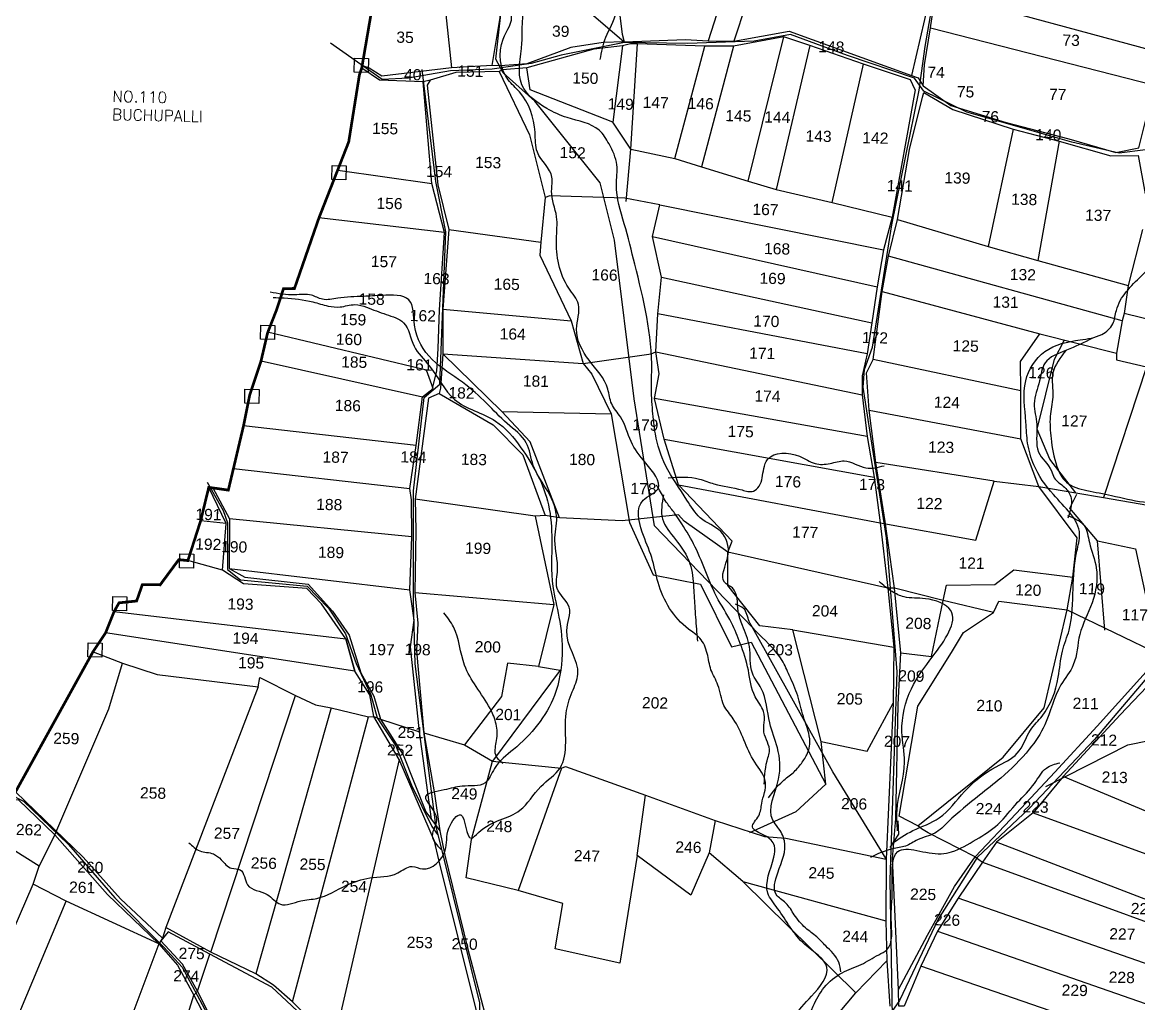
# Model space of a CAD drawing. Header units: inches. Extents: x 204541 to 226849, y 1610477 to 1619241.
# Drawn here: x 205564 to 207606, y 1614508 to 1616302 of the extents above; entities that cross this region are included whole.
import ezdxf
from ezdxf.enums import TextEntityAlignment as Align

# ---------------------------------------------------------------- set-up
doc = ezdxf.new("R2010")
doc.units = ezdxf.units.IN
doc.header["$LTSCALE"] = 15
doc.header["$MEASUREMENT"] = 0
for name, color, linetype in [('PLOT', 7, 'Continuous'), ('PLOT NO', 7, 'Continuous'), ('ROAD', 1, 'Continuous'), ('STREAM', 4, 'Continuous'), ('TEXT', 1, 'Continuous'), ('VILLAGE BOUNDARY', 5, 'Continuous'), ('VILLAGE BOUNDARY STONES', 1, 'Continuous')]:
    doc.layers.add(name, color=color, linetype=linetype)
doc.styles.add('section', font='romant.shx', dxfattribs={"height": 2})
doc.styles.get("Standard").update_dxf_attribs({"font": 'arial.ttf'})

msp = doc.modelspace()

# ---------------------------------------------------------------- linework, layer by layer
at = {"layer": 'PLOT'}
for points in [[(207546.2, 1617441.4), (207469.1, 1617310.5), (207397.3, 1617296.1), (207378.7, 1617297), (207363.5, 1617138.1), (207342.5, 1617040.1), (207317.4, 1616911.2), (207280.4, 1616761), (207263.5, 1616707.9), (207259.1, 1616644.5), (207259.1, 1616584.1), (207244.5, 1616422.3), (207230.2, 1616376.5), (207190.8, 1616205.4)], [(207211.9, 1616186.4), (207214.2, 1616224.5), (207225.6, 1616292.5), (207235.1, 1616358.9), (207261, 1616477.2), (207269.7, 1616536.1), (207271.7, 1616598), (207272, 1616660.8), (207279.6, 1616720.9), (207295.2, 1616788.5), (207315, 1616864.1), (207340.5, 1616998.7), (207369.8, 1617133.9), (207397.3, 1617296.1)], [(206635.7, 1616484.1), (206661.2, 1616280.6), (206664.8, 1616266.8), (206776.8, 1616271.1), (206818.8, 1616268.6), (206865.7, 1616268), (206966.8, 1616286.2), (207190.8, 1616205.4), (207202.9, 1616200.8), (207211.9, 1616186.4), (207262.8, 1616150.1), (207363.8, 1616119.4), (207478.4, 1616089.4), (207564.4, 1616064.5), (207606.5, 1616073), (207635.3, 1616187.6), (207650.4, 1616245.9), (207698.6, 1616363.5)], [(206635.7, 1616484.1), (206865.8, 1616415.4), (206910.5, 1616405.3), (206865.7, 1616268)], [(206423.6, 1616223.3), (206437.8, 1616311.4), (206435.1, 1616363.3), (206440, 1616375), (206404.3, 1616423.2)], [(206865.8, 1616415.4), (206818.8, 1616268.6)], [(206249.8, 1616374.4), (206333.7, 1616363), (206349.2, 1616219.4)], [(207235.1, 1616358.9), (207650.4, 1616245.9)], [(207225.6, 1616292.5), (207635.3, 1616187.6)], [(207197.6, 1616179.2), (207188.9, 1616197.5), (207102.7, 1616225.7), (207004.7, 1616260.1), (206956.8, 1616275.9), (206865.1, 1616258.7), (206812.2, 1616259), (206689, 1616263.1), (206676.7, 1616263.1), (206662.1, 1616259.1), (206609.3, 1616253.5), (206486.7, 1616219.2), (206442.3, 1616215.3), (206436.1, 1616212.7), (206356.6, 1616210.5), (206310.1, 1616196.3), (206297.1, 1616193.8), (206217.2, 1616196.3), (206184.7, 1616218.7)], [(206664.8, 1616266.8), (206626.2, 1616265.3), (206567, 1616256.2), (206486.6, 1616226.6), (206438.7, 1616222.7), (206423.6, 1616223.3), (206349.2, 1616219.4), (206221.6, 1616204.2), (206198.3, 1616218.3), (206185.6, 1616223.2)], [(206668.6, 1615974.6), (206677.2, 1616070.6), (206689, 1616263.1)], [(206891.9, 1616012.1), (206956.8, 1616275.9)], [(206662.1, 1616259.1), (206643.9, 1616120)], [(206757.8, 1616053.4), (206812.2, 1616259)], [(206865.1, 1616258.7), (206806.2, 1616038.3)], [(207004.7, 1616260.1), (206942.7, 1615996.5)], [(207045.6, 1615972.6), (207102.7, 1616225.7)], [(206436.1, 1616212.7), (206491.4, 1616096.4), (206520.4, 1615982.3), (206512.5, 1615900.5), (206510.8, 1615876.7), (206567.7, 1615756.6), (206589.9, 1615678.6), (206605.5, 1615659.1), (206640.8, 1615586.2), (206674.7, 1615387.9), (206717.7, 1615292.1), (206804.8, 1615275.1), (206861.3, 1615160)], [(206677.2, 1616070.6), (206643.9, 1616120), (206492.7, 1616178.9), (206486.7, 1616219.2)], [(206310.1, 1616196.3), (206304.3, 1616187.5), (206324.2, 1616005.2), (206344.1, 1615923.2), (206333.2, 1615777.7), (206333.1, 1615696.3), (206328.8, 1615633.1), (206326.5, 1615623.6), (206306.9, 1615614.9), (206282.7, 1615430.5), (206283.9, 1615373), (206282, 1615259.8), (206287.4, 1615203.5), (206284.6, 1615152.9), (206298.1, 1615002.9), (206317.7, 1614891.3), (206327.4, 1614823.7)], [(206314.1, 1615633.1), (206321.9, 1615664.6), (206324.3, 1615705.6), (206326.7, 1615776.8), (206336.3, 1615918), (206312.9, 1616007.7), (206297.1, 1616193.8)], [(207197.6, 1616179.2), (207155.5, 1615946), (207139.1, 1615886.3), (207127.6, 1615818.6), (207118.1, 1615753), (207109.3, 1615696.1), (207100.5, 1615656.1), (207100.1, 1615620.9), (207109.3, 1615544.9), (207122, 1615470.6), (207133, 1615387.2), (207147.6, 1615267.7), (207158.5, 1615159.8), (207157.1, 1615057.1), (207144.5, 1614772), (207143.4, 1614659.3), (207145.6, 1614585.8), (207150.7, 1614503.3)], [(207167.5, 1614503.1), (207167.1, 1614533.7), (207155.9, 1614773.3), (207162, 1614846.2), (207166.3, 1615054.7), (207170.8, 1615149.4), (207159.7, 1615267.5), (207142.3, 1615389.2), (207125.6, 1615497.3), (207112.9, 1615593.2), (207108.4, 1615661.3), (207120.4, 1615685.9), (207136.8, 1615809.9), (207148.6, 1615874.8), (207165.1, 1615941.5), (207186.9, 1616069.8), (207210.9, 1616165.3), (207213.2, 1616173.8), (207266.5, 1616143), (207376.7, 1616106.7), (207460.8, 1616084.8), (207555.1, 1616058.5), (207605.5, 1616059.1), (207617.9, 1615988.7)], [(207376.7, 1616106.7), (207330.6, 1615892.6)], [(207460.8, 1616084.8), (207421.8, 1615867)], [(206677.2, 1616070.6), (206757.8, 1616053.4), (206806.2, 1616038.3), (206891.9, 1616012.1), (206942.7, 1615996.5), (207045.6, 1615972.6), (207155.5, 1615946)], [(206140.7, 1616032.2), (206312.9, 1616007.7)], [(206854.4, 1615333.4), (206862.4, 1615353.7), (206764.5, 1615456.7), (206738.3, 1615539.8), (206720.2, 1615614.6), (206729.1, 1615659.5), (206722.6, 1615699.7), (206726.4, 1615769.5), (206733.1, 1615836.2), (206716.9, 1615910.8), (206730.2, 1615968.5), (206665.8, 1615980.8), (206528.8, 1615985.2), (206520.4, 1615982.3)], [(206730.2, 1615968.5), (207139.1, 1615886.3)], [(206336.3, 1615918), (206106.4, 1615944.7)], [(207165.1, 1615941.5), (207330.6, 1615892.6), (207421.8, 1615867), (207586.9, 1615820.8)], [(206344.1, 1615923.2), (206512.5, 1615900.5)], [(207167.1, 1614533.7), (207219.8, 1614633.1), (207269.2, 1614721.7), (207306.9, 1614776.2), (207382.4, 1614855.6), (207452.9, 1614930.9), (207530.4, 1615015), (207647.3, 1615144.8), (207683.4, 1615195.2), (207778.4, 1615329.6), (207816.4, 1615379.2), (207861, 1615488.3), (207893.6, 1615578.7), (207911.8, 1615615.6), (207945.7, 1615675.9), (208029.1, 1615820.7), (208107.7, 1615920.8)], [(208117.9, 1615915.2), (208121.5, 1615910.1), (208044.5, 1615808.7), (207959.3, 1615669.7), (207930, 1615614.1), (207897.9, 1615545.6), (207857.5, 1615442.5), (207851.5, 1615407.3), (207801.8, 1615336.7), (207756.4, 1615274.6), (207717.4, 1615213), (207669.8, 1615138.4), (207642.2, 1615072.1), (207623.6, 1615024.2), (207620.4, 1614949), (207684.2, 1614925.9), (207657.4, 1614843.6), (207468.3, 1614923.2), (207572.1, 1615035.8), (207669.8, 1615138.4)], [(207613.5, 1615923.8), (207586.9, 1615820.8), (207580, 1615769.9), (207576.3, 1615756.3), (207565.8, 1615697.5), (207565.5, 1615685), (207620.4, 1615672.4)], [(206716.9, 1615910.8), (207127.6, 1615818.6)], [(207576.3, 1615756.3), (207148.6, 1615874.8)], [(206733.1, 1615836.2), (207118.1, 1615753)], [(207136.8, 1615809.9), (207425.5, 1615732.4)], [(206333.2, 1615777.7), (206567.7, 1615756.6)], [(207109.3, 1615696.1), (206726.4, 1615769.5)], [(207945.7, 1615675.9), (207746.1, 1615728.9), (207580, 1615769.9)], [(206312.2, 1614845), (206290.3, 1615004.9), (206274.1, 1615160.4), (206280.8, 1615209.1), (206272.5, 1615264.6), (206276.5, 1615361.7), (206275.5, 1615429.4), (206272.5, 1615450.1), (206284, 1615528.5), (206295.7, 1615617.5), (206315.6, 1615632.5), (206303.4, 1615666.5), (206012.4, 1615736)], [(207202, 1614832.8), (207358.2, 1614958.3), (207433.4, 1615048.5), (207475.2, 1615228.1), (207486, 1615287.5), (207493.7, 1615359.6), (207423.4, 1615453.5), (207390.4, 1615540.8), (207390.6, 1615628.6), (207390, 1615682), (207425.5, 1615732.4), (207565.8, 1615697.5)], [(207491.2, 1615441.8), (207443.5, 1615503.4), (207420.7, 1615558.2), (207452.5, 1615686.1), (207469.8, 1615720.7)], [(206546.5, 1615396.3), (206492.8, 1615535.4), (206441.3, 1615590.5), (206333.1, 1615696.3), (206589.9, 1615678.6)], [(206589.9, 1615678.6), (206714.3, 1615696), (206722.6, 1615699.7)], [(206722.6, 1615699.7), (207100.1, 1615620.9)], [(206000.5, 1615683.3), (206295.7, 1615617.5)], [(207390.6, 1615628.6), (207120.4, 1615685.9)], [(207620.4, 1615672.4), (207541.9, 1615433.1)], [(206326.5, 1615623.6), (206424.9, 1615566.4), (206479.5, 1615511.4), (206520.3, 1615400.5)], [(207109.3, 1615544.9), (206720.2, 1615614.6)], [(206441.3, 1615590.5), (206640.8, 1615586.2)], [(207112.9, 1615593.2), (207390.4, 1615540.8)], [(206284, 1615528.5), (205968.4, 1615564.5)], [(206738.3, 1615539.8), (207122, 1615470.6)], [(205949.9, 1615486.1), (206272.5, 1615450.1)], [(207133, 1615387.2), (207308.6, 1615355.6), (207341.9, 1615463.5), (207125.6, 1615497.3)], [(205929.7, 1615300.5), (205936.8, 1615385.6), (205904.8, 1615451.9)], [(205912.3, 1615450.9), (205942.7, 1615394.3), (205942.4, 1615303.3), (205970.5, 1615287.4), (206086.9, 1615274.7), (206131.3, 1615225.4), (206161.4, 1615181.9), (206183.3, 1615112.7), (206207, 1615070.2), (206219, 1615028), (206260.3, 1614962.7), (206302.1, 1614858.6), (206327.4, 1614823.7), (206336.5, 1614779), (206378.2, 1614609.9), (206409.5, 1614491.3), (206408.1, 1614385.8), (206441.1, 1614307.2)], [(206764.5, 1615456.7), (207133, 1615387.2)], [(207341.9, 1615463.5), (207423.4, 1615453.5), (207491.2, 1615441.8), (207541.9, 1615433.1), (207672.6, 1615411.1), (207700.5, 1615410.4), (207816.4, 1615379.2)], [(207033.6, 1614908.9), (207025.3, 1614987.3), (206973.2, 1615191.1), (206912.9, 1615198.8), (206854.8, 1615272.4), (206854.4, 1615333.4), (206774.4, 1615390.2), (206764.5, 1615401.8), (206661.4, 1615390.4), (206546.5, 1615396.3), (206520.3, 1615400.5), (206502.3, 1615399.1), (206282.7, 1615430.5)], [(207544.5, 1615190.5), (207531.2, 1615354.3), (207480.3, 1615413.9), (207493.3, 1615439.7)], [(205936.8, 1615385.6), (205890, 1615390.9)], [(206276.5, 1615361.7), (205942.7, 1615394.3)], [(206502.3, 1615399.1), (206536.3, 1615237.6), (206508, 1615124.2), (206451.2, 1615130.6), (206440.6, 1615069.4), (206372.5, 1614981.3)], [(207531.2, 1615354.3), (207600.3, 1615339.6), (207620.8, 1615246.4), (207683.4, 1615195.2)], [(207340.9, 1615223), (207248.7, 1615244.8), (207159.7, 1615267.5), (207147.6, 1615267.7), (206854.4, 1615333.4)], [(206418.9, 1614320.1), (206399.6, 1614383.3), (206394.2, 1614496.9), (206325.6, 1614770.5), (206317.7, 1614805), (206253.2, 1614954.4), (206206.6, 1615032.9), (206199.4, 1615072.2), (206172.2, 1615115.5), (206155.7, 1615174.6), (206111, 1615239.1), (206084.5, 1615267), (205968.1, 1615275.6), (205929.7, 1615300.5), (205866.6, 1615318)], [(205942.4, 1615303.3), (206272.5, 1615264.6)], [(207170.8, 1615149.4), (207227.2, 1615142.3), (207248.7, 1615244.8), (207254.8, 1615273), (207343.2, 1615274.3), (207378, 1615300.8), (207486, 1615287.5)], [(206282, 1615259.8), (206536.3, 1615237.6)], [(207306.9, 1614776.2), (207220.8, 1614820.1), (207209, 1614827.5), (207202, 1614832.8), (207168.2, 1614850.8), (207201.9, 1615051.7), (207263.9, 1615149.9), (207285.6, 1615186.7), (207340.9, 1615223), (207350.7, 1615244), (207475.2, 1615228.1), (207647.3, 1615144.8), (207669.8, 1615138.4)], [(205731.5, 1615224.6), (206155.7, 1615174.6)], [(206155.7, 1615174.6), (206172.2, 1615115.5), (205716, 1615185.8)], [(206973.2, 1615191.1), (207158.5, 1615159.8)], [(206861.3, 1615160), (206897, 1615168.8), (207033.6, 1614908.9), (206979.2, 1614858.2), (206894, 1614820.1)], [(205693.1, 1615151.4), (205747.1, 1615130.5), (205810.1, 1615109.8), (205995.1, 1615087.3), (205998.1, 1615103.9), (206063.4, 1615071.2), (206099.8, 1615054.4), (206129, 1615048.9), (206197.2, 1615032.5), (206206.6, 1615032.9), (206219, 1615028), (206290.3, 1615004.9)], [(205623.1, 1614816.3), (205721.7, 1615047), (205747.1, 1615130.5)], [(206508, 1615124.2), (206547.9, 1615117.6), (206423.7, 1614951.2)], [(205995.1, 1615087.3), (205826.2, 1614647)], [(205908.6, 1614602), (206063.4, 1615071.2)], [(207025.3, 1614987.3), (207109.6, 1614969.7), (207157.1, 1615057.1)], [(206129, 1615048.9), (205991.1, 1614562.2)], [(206058.3, 1614511.2), (206197.2, 1615032.5)], [(206298.1, 1615002.9), (206372.5, 1614981.3), (206423.7, 1614951.2), (206550, 1614938.6), (206557.5, 1614941.7), (206703.8, 1614888.9), (206831.5, 1614842.6), (206921.9, 1614813.6), (206960.7, 1614810.5), (207144.5, 1614772)], [(206253.2, 1614954.4), (206137.6, 1614452.8)], [(207088.6, 1614527.4), (206882.1, 1614730.8), (206820.6, 1614783.4), (206786.9, 1614705.9), (206688.5, 1614778.7), (206656.7, 1614581.6), (206538.5, 1614607.8), (206552.5, 1614690.6), (206471.1, 1614714.8), (206375.7, 1614738.1), (206385.7, 1614808.1), (206423.7, 1614951.2)], [(206550, 1614938.6), (206471.1, 1614714.8)], [(207468.3, 1614923.2), (207413.5, 1614856.7), (207346, 1614802.8), (207320.5, 1614766.2), (207276.2, 1614700.8), (207237.9, 1614640), (207207.8, 1614576), (207177, 1614502.9), (207167.5, 1614503.1)], [(205819.9, 1614627.7), (205813.7, 1614617.2), (205813.7, 1614617.2), (205643.9, 1614695.4), (205583.4, 1614726.3), (205594.4, 1614758.9), (205623.1, 1614816.3), (205594.4, 1614758.9), (205503.5, 1614816), (205551.4, 1614895.3)], [(206098, 1614471), (206058.3, 1614511.2), (206023, 1614541.4), (205991.1, 1614562.2), (205908.6, 1614602), (205826.2, 1614647), (205819.9, 1614627.7), (205743.4, 1614699.2), (205674.8, 1614775.6), (205551.4, 1614895.3)], [(205531.1, 1614880.9), (205556.8, 1614880.3), (205623.1, 1614816.3), (205719.4, 1614707.5), (205813.7, 1614617.2), (205847.7, 1614577.9), (205877.6, 1614523), (205927.9, 1614426.3), (205962.6, 1614390.6), (205994.1, 1614343.5), (206057.9, 1614248.4), (206116, 1614175.4), (206154.9, 1614139.2), (206190.4, 1614102.5), (206236.3, 1614055.7), (206251.5, 1614039.4), (206311.1, 1613938.8), (206392.2, 1613812.3), (206418.5, 1613775), (206463, 1613692.2), (206454.9, 1613666.9), (206495.9, 1613534.2)], [(206688.5, 1614778.7), (206703.8, 1614888.9)], [(207413.5, 1614856.7), (207948.3, 1614662)], [(206831.5, 1614842.6), (206820.6, 1614783.4)], [(207881.9, 1614597.3), (207346, 1614802.8)], [(207306.9, 1614776.2), (207320.5, 1614766.2), (207853.1, 1614572.7)], [(206882.1, 1614730.8), (207143.4, 1614659.3)], [(205436, 1614373.9), (205521, 1614583.5), (205583.4, 1614726.3)], [(205499.6, 1614351.3), (205643.9, 1614695.4)], [(207798.7, 1614518.4), (207276.2, 1614700.8)], [(206098, 1614471), (206092.9, 1614469.3), (206056, 1614504.1), (206020.4, 1614538.1), (205906.6, 1614597.9), (205830.3, 1614638.8), (205816.8, 1614622.5)], [(207237.9, 1614640), (207740.6, 1614465)], [(205813.7, 1614617.2), (205670.5, 1614236.5)], [(206445.1, 1613762), (206310.1, 1613957.6), (206249.1, 1614051.2), (206198.4, 1614109.6), (206159.1, 1614147.5), (206115.9, 1614187), (206057.9, 1614257.7), (205997.2, 1614349.4), (205966, 1614396.2), (205932.4, 1614435.5), (205884.1, 1614530.6), (205857, 1614580.1), (205816.3, 1614623.1)], [(205754.7, 1614178.8), (205835.2, 1614387.5), (205877.6, 1614523), (205884.1, 1614530.6), (205906.6, 1614597.9)], [(207202.3, 1614136.5), (207197.1, 1614133.7), (207012.4, 1614365.5), (207041.4, 1614470.6), (207088.6, 1614527.4), (207145.6, 1614585.8)], [(207675.9, 1614407.2), (207622.3, 1614421.2), (207613.9, 1614436.2), (207207.8, 1614576)]]:
    msp.add_lwpolyline(points, dxfattribs=at)
at = {"layer": 'ROAD'}
for points in [[(207163.2, 1613930.6), (207227.7, 1614208.3), (207153, 1614308.8), (207156.1, 1614482.3), (207151.5, 1614734), (207164.1, 1615114.4), (207145.1, 1615359.8), (207102.1, 1615635.1), (207104.8, 1615667.3), (207119.5, 1615708.2), (207154.8, 1615932.2), (207204.6, 1616178.6), (207215.4, 1616258), (207234.8, 1616367), (207253.2, 1616452.5), (207270.5, 1616702.3), (207315.5, 1616891), (207361.8, 1617116), (207389.9, 1617325.1), (207424.4, 1617475.5), (207430.2, 1617521.1), (207419.3, 1617563.6), (207423.9, 1617658.6)], [(206312.1, 1616554.8), (206359.1, 1616517.3), (206471.8, 1616430.8), (206570.5, 1616348.5), (206664.8, 1616266.8)], [(207144.4, 1614772.7), (207046.9, 1614931.5), (206899.6, 1615195.6), (206720.5, 1615381.5), (206683.2, 1615614.1), (206647.2, 1615904.1), (206620.8, 1616008.6), (206501.7, 1616157.9), (206443.5, 1616210), (206429.9, 1616235), (206443.9, 1616361.4), (206329.1, 1616498.6)], [(207618.5, 1616069.3), (207570.7, 1616063.3), (207484.1, 1616083.2), (207292.1, 1616138.3), (207213.1, 1616176.5), (207196.2, 1616200.4), (207073.3, 1616241.7), (206969.3, 1616280.3), (206903, 1616268.1), (206780.5, 1616263.9), (206665.4, 1616265.4), (206549.6, 1616242.3), (206494.4, 1616226.8), (206423.1, 1616216.6), (206347.3, 1616213.9), (206270.5, 1616200), (206222.3, 1616197.8), (206127.6, 1616264.5)], [(206903.3, 1613392.5), (206862.4, 1613480.4), (206857, 1613535.5), (206860.1, 1613563.2), (206822.8, 1613645.9), (206789.2, 1613708.9), (206689.4, 1613758.9), (206662.3, 1613793), (206648.9, 1613863.3), (206579.3, 1614045.8), (206501.8, 1614166.5), (206455.5, 1614202), (206429.8, 1614313.8), (206401.8, 1614394.6), (206400.5, 1614508.9), (206320.1, 1614833.9), (206282.5, 1615129.3), (206279.4, 1615244.3), (206279.2, 1615445.8), (206298.7, 1615616.3), (206327.3, 1615640.7), (206338.6, 1615919.1), (206320.4, 1616011.3), (206295.2, 1616216.2)], [(208119.7, 1615922.8), (208068.6, 1615861.3), (207991.7, 1615745), (207896.8, 1615572), (207852, 1615446.4), (207815.6, 1615368.5), (207732.8, 1615254.7), (207645.1, 1615131.4), (207525.7, 1614990.5), (207405.6, 1614864.6), (207310.9, 1614774.9), (207239.5, 1614661.9), (207168.5, 1614513.3), (207154.9, 1614493.4)], [(205901.7, 1615461.4), (205931.4, 1615409.4), (205939.2, 1615387), (205938.9, 1615301.5), (205962.8, 1615282.7), (206085.1, 1615271.1), (206123.9, 1615230.9), (206155, 1615184.1), (206174.8, 1615129.6), (206201.6, 1615072.2), (206213, 1615030.4), (206247.3, 1614979.5), (206275.9, 1614907.5), (206312.7, 1614831.4), (206323.4, 1614817.2)], [(207436.6, 1614904.8), (207586.7, 1614980.9), (207625.7, 1614989), (208023.1, 1614863.3), (208255.4, 1614790.3)], [(205512.7, 1614904.8), (205566, 1614878.1), (205648.3, 1614798.7), (205732.8, 1614701.1), (205822.8, 1614611.3), (205856.3, 1614574.3), (205902, 1614489.3)], [(207151.4, 1614793.5), (207167.5, 1614817.9), (207166.2, 1614842)]]:
    msp.add_lwpolyline(points, dxfattribs=at)
at = {"layer": 'STREAM'}
for points in [[(206976.5, 1614016.6), (206977.5, 1614024.1), (206977.1, 1614043.5), (206957.9, 1614124.7), (206953.5, 1614188.8), (206934.2, 1614263.3), (206950, 1614397.5), (206975.6, 1614483.3), (207007.7, 1614521.3), (207035.9, 1614574.5), (206995.6, 1614615.8), (206945.7, 1614681.8), (206927.8, 1614710), (206938.6, 1614775.3), (206940, 1614796.4), (206921.9, 1614815.3), (206899.5, 1614831), (206911, 1614851.4), (206916.6, 1614874), (206923.4, 1614912.6), (206904, 1614949.2), (206883.9, 1614990), (206864.6, 1615028.4), (206847.5, 1615053.2), (206836.5, 1615090.4), (206823.7, 1615118.5), (206816.8, 1615148.1), (206803.2, 1615176.2), (206782.5, 1615192.7), (206727, 1615277.8), (206715.4, 1615323.5), (206698, 1615370.2), (206699.4, 1615428.2), (206726.8, 1615449.5), (206704.3, 1615496.3), (206677.4, 1615535.6), (206658.3, 1615580.6), (206642, 1615604.6), (206635, 1615631.7), (206600.8, 1615684.4), (206577.7, 1615741.3), (206581.2, 1615786.6), (206563.4, 1615816.5), (206541.1, 1615906.2), (206541.2, 1615946.6), (206532.2, 1615993.9), (206532.8, 1616019.1), (206506.1, 1616064.9), (206501.9, 1616101.2), (206473.3, 1616175.1), (206452.7, 1616197.4), (206443.5, 1616271.7), (206458, 1616316.8), (206440.9, 1616340.8), (206442.2, 1616397.1), (206463.2, 1616430.3), (206506, 1616454.9), (206545.8, 1616499.5), (206580.4, 1616539), (206598.6, 1616559.7), (206619.6, 1616597), (206638.5, 1616610.9), (206650.5, 1616619), (206658.6, 1616641.6), (206669.1, 1616661.5), (206684, 1616683.9), (206694.4, 1616697.9), (206707.5, 1616715.3), (206753.1, 1616752.6), (206807.5, 1616813.6), (206835.4, 1616850.8), (206852.1, 1616847), (206868, 1616879.5), (206893.9, 1616905.8), (206941.1, 1616908.9), (206992.8, 1616919.5), (207064, 1616938.9), (207128.2, 1616947.5), (207197.4, 1616956), (207255.3, 1616980.7), (207337.4, 1616989.2), (207424.7, 1617012.4), (207453.6, 1617021.9), (207479.9, 1617031.3), (207503.2, 1617057.7), (207523.2, 1617085), (207541.6, 1617113.2), (207565.1, 1617147.2)], [(207153.3, 1614799.9), (207193.1, 1614824.1), (207241.3, 1614847.4), (207287.8, 1614895.9), (207345.5, 1614941.1), (207384.1, 1614965.6), (207408.4, 1615008), (207429.6, 1615033.7), (207459.1, 1615104.6), (207466.8, 1615152.5), (207479, 1615191), (207486.2, 1615266.2), (207493.2, 1615335), (207498.2, 1615365.9), (207450.2, 1615438.6), (207414.6, 1615492.9), (207403.1, 1615532.7), (207400.1, 1615571.1), (207399.6, 1615646.9), (207434.6, 1615700.3), (207499.1, 1615721.7), (207538.8, 1615731.6), (207559.1, 1615750.9), (207565.5, 1615775.5), (207611.2, 1615838.6), (207643.4, 1615872.7), (207656.7, 1615894.5), (207649.8, 1615948.7), (207629, 1615987.2), (207621.3, 1616041.6), (207620, 1616082.7), (207637.7, 1616141), (207660.3, 1616212.6), (207672.3, 1616244.4), (207686.7, 1616313.3), (207739.6, 1616404.2), (207725, 1616460.2), (207735.9, 1616528.6), (207731.3, 1616563.9), (207698.4, 1616620.5), (207699.4, 1616703.7), (207686.5, 1616747.6), (207662.2, 1616770), (207648.1, 1616801.1)], [(207061.2, 1614565.6), (207057.4, 1614583.4), (207033.7, 1614613.4), (207017.2, 1614629.8), (206996.6, 1614646.3), (206976.1, 1614670.3), (206960.5, 1614691.7), (206943.2, 1614707.3), (206945.8, 1614746.8), (206958.1, 1614805.5), (206946.1, 1614830.1), (206937.1, 1614843), (206947.3, 1614918.2), (206945.3, 1614975.5), (206931.2, 1615021.3), (206915.8, 1615084), (206899.6, 1615112.1), (206894, 1615161.1), (206881.4, 1615199.2), (206873.6, 1615225.5), (206862.8, 1615267.9), (206848.7, 1615278.3), (206854.8, 1615326.8), (206841.5, 1615370.9), (206804.2, 1615396.2), (206779.7, 1615428.7), (206740.7, 1615491.9), (206721.9, 1615549.6), (206716.9, 1615591.8), (206714.6, 1615638.2), (206715.3, 1615665.1), (206684.3, 1615860.1), (206665, 1615933.7), (206650.6, 1616004.8), (206651.5, 1616041.8), (206637.2, 1616080), (206619.2, 1616104.9), (206560.8, 1616128.1), (206523.3, 1616145), (206477.8, 1616187.9), (206477.9, 1616264.5), (206478.8, 1616304), (206483.3, 1616353.6), (206487.6, 1616393.9), (206526.6, 1616437.6), (206565.3, 1616473.7), (206600.5, 1616501.5), (206619.5, 1616518.8), (206629.3, 1616508.4), (206629.2, 1616465.5), (206635.4, 1616404.8), (206643.5, 1616356.6), (206648.5, 1616319.4), (206630.6, 1616274.4), (206620.4, 1616234.2)], [(205868.6, 1614802.1), (205888.5, 1614787.2), (205913.2, 1614781.5), (205927.5, 1614770.9), (205946.6, 1614755.3), (205962.1, 1614752.5), (205975.8, 1614725), (206011.5, 1614707.5), (206035.9, 1614689.5), (206073, 1614695.6), (206102.8, 1614700.3), (206156.9, 1614724.3), (206199.3, 1614737.6), (206250.5, 1614746.8), (206276.9, 1614758.6), (206296, 1614754.1), (206337.5, 1614788), (206344.2, 1614828.8), (206366, 1614852.9), (206385.1, 1614810.1), (206398.4, 1614820.7), (206474.2, 1614861.3), (206512.5, 1614904.9), (206547.5, 1614938.6), (206558.7, 1615038.9), (206569.9, 1615077.9), (206580.2, 1615110.1), (206559.8, 1615190), (206564.3, 1615232.9), (206542.2, 1615267.2), (206543, 1615301.2), (206538.1, 1615354.5), (206541.4, 1615397), (206521.2, 1615451.1), (206498.5, 1615491.9), (206485.8, 1615533.5), (206451, 1615568.6), (206413.3, 1615605.4), (206369.1, 1615644), (206313.8, 1615685.6), (206281.2, 1615748.4), (206270.9, 1615794.9), (206222.1, 1615803), (206188, 1615801.2), (206140.7, 1615797.9), (206112.7, 1615795.9), (206092.8, 1615803.4), (206062.2, 1615804.1), (206016.9, 1615808.7)], [(206022.6, 1615799.2), (206042.8, 1615798.3), (206095.3, 1615791), (206123.1, 1615783.5), (206145, 1615781.9), (206172.1, 1615786.1), (206193.6, 1615781.2), (206229.5, 1615768), (206261.3, 1615752.9), (206280.5, 1615710.4), (206308.3, 1615674.3), (206354.5, 1615612.6), (206429.6, 1615573.1), (206476.1, 1615524.5), (206526.3, 1615420.2), (206532.5, 1615355), (206534.3, 1615270.8), (206545.6, 1615214.8), (206551.2, 1615146.5), (206537.4, 1615071.4), (206462.3, 1614972.5), (206427.6, 1614937.8), (206410.5, 1614911.5), (206368.2, 1614905.4), (206335.3, 1614898.5), (206301.6, 1614886.7), (206321.5, 1614846.9), (206313.6, 1614814.9), (206330, 1614789.9)], [(207521.7, 1615724.5), (207474, 1615702.7), (207435, 1615679.4), (207424.9, 1615646.7), (207415.2, 1615604.8), (207419.9, 1615566.8), (207423.1, 1615516.5), (207446.5, 1615481.9), (207451.8, 1615469.3), (207470.7, 1615452.1), (207482.6, 1615432), (207476.8, 1615395.5)], [(207473.4, 1615702.7), (207449.4, 1615661.1), (207449, 1615617), (207444.5, 1615581.8), (207446, 1615541.4), (207456.6, 1615490.3), (207474, 1615461.4), (207511.5, 1615446.2), (207556.6, 1615437.1), (207615.3, 1615425.2), (207656.9, 1615424.2), (207715.8, 1615421.6), (207761.3, 1615404.4), (207802.1, 1615394.2), (207828.6, 1615386.7)], [(206745.1, 1615469.5), (206802.6, 1615467.1), (206829.2, 1615458.3), (206880.5, 1615447.2), (206901.3, 1615445.1), (206911.9, 1615454.2), (206920.3, 1615486.3), (206927.3, 1615503.1), (206985.5, 1615508.9), (207014.2, 1615495.6), (207041.6, 1615495.5), (207067.5, 1615500.4), (207107.2, 1615487.4), (207140.8, 1615491.5)], [(206921, 1614908.8), (206928, 1614957.5), (206930.8, 1614968.3), (206920.7, 1615003.9), (206921.1, 1615021.6), (206919.9, 1615041.8), (206904.5, 1615069.1), (206892.1, 1615117.4), (206877.3, 1615166.6), (206861.3, 1615204), (206833.8, 1615252.6), (206792, 1615348.5), (206766.9, 1615390.4), (206757.1, 1615404.9), (206744, 1615422.1), (206729.4, 1615446.8), (206723.7, 1615456.2)], [(206736.8, 1615438), (206735, 1615394.3), (206758.5, 1615356.7), (206785.3, 1615312.3), (206791.8, 1615268.4), (206794.3, 1615230.4), (206797.5, 1615187.4), (206798.8, 1615170.6)], [(207476.3, 1615400.2), (207506.3, 1615382.2), (207516.2, 1615350.9), (207528.7, 1615304.7), (207521, 1615240.7), (207498.6, 1615182.9), (207486.7, 1615127.3), (207464.1, 1615090.7), (207434.5, 1615017.5), (207406.1, 1614973.1), (207353.9, 1614920.3), (207315.3, 1614889), (207257.7, 1614840.1), (207233, 1614819.5), (207201.7, 1614807.3), (207179.7, 1614796), (207156, 1614790.9), (207115.3, 1614775.1)], [(207165.1, 1614823.5), (207164.1, 1614860.7), (207178, 1614949.5), (207173.1, 1615004.8), (207190.4, 1615083.6), (207230.3, 1615143.7), (207262.6, 1615226.7), (207216, 1615248.2), (207177.1, 1615251.6), (207155, 1615261.4), (207131.2, 1615279.9)], [(206443.1, 1614946.7), (206429.8, 1614962.8), (206431.5, 1614989), (206430.6, 1615018.6), (206419.7, 1615047.2), (206393.9, 1615087.7), (206372.9, 1615126.5), (206352.5, 1615196.8), (206335.1, 1615222.3)], [(206929, 1614884), (206954.9, 1614914.6), (206973.9, 1614930), (206989.1, 1614947.1), (207000.4, 1614965.5), (207004.3, 1614992.2), (206992.7, 1615033), (206982.6, 1615070.4), (206967, 1615108.3), (206954, 1615135.4), (206911.8, 1615182.9), (206893.8, 1615206.3), (206883.4, 1615230.6), (206868.8, 1615238)], [(207218.5, 1613444.8), (207195.1, 1613453.7), (207175.3, 1613464.2), (207154.3, 1613464.7), (207141.6, 1613464.4), (207130.2, 1613468.4), (207108.6, 1613470.5), (207087.1, 1613469.9), (207035.2, 1613479.5), (207003.5, 1613475.5), (206982.6, 1613479.7), (206939.1, 1613487.5), (206915.6, 1613495.4), (206869.9, 1613497), (206846.3, 1613454.5), (206835.6, 1613404.3), (206830.3, 1613378.1), (206793.9, 1613328), (206773.7, 1613296.4), (206727.7, 1613225.6), (206707, 1613174), (206664.8, 1613121.4), (206629.1, 1613079.7), (206570.4, 1613045.8), (206509.6, 1613034.6), (206482.8, 1613035.2), (206414.2, 1613038.8), (206352.8, 1613038.6), (206286.5, 1613046), (206266.1, 1613075.1), (206266.2, 1613114.6), (206260.7, 1613164.3), (206261.3, 1613158.2), (206265.9, 1613209.4), (206273.5, 1613249.5), (206310.9, 1613298.3), (206355.7, 1613310.7), (206434.5, 1613297.1), (206485.6, 1613288.3), (206524.4, 1613289.9), (206546.4, 1613295.3), (206574.5, 1613310.6), (206582.3, 1613322.2), (206587.6, 1613367.5), (206590.4, 1613413.6), (206580.9, 1613475.2), (206547.7, 1613533.2), (206514.5, 1613591.6), (206519.6, 1613626), (206542, 1613686.8), (206551.1, 1613716.9), (206588.1, 1613749.6), (206673.8, 1613781.3), (206726.5, 1613806.9), (206823.5, 1613816.5), (206881.2, 1613835.3), (206959.3, 1613881.1), (207000.4, 1613913.7), (207012.7, 1613936.2), (207009.5, 1613980.8), (206996.2, 1614020.6), (206992.1, 1614061.9), (206987.2, 1614106.6), (206976.7, 1614161.4), (206970.8, 1614196.9), (206972.6, 1614238), (206962.4, 1614267.7), (206966.8, 1614347.1), (206973, 1614399.1), (206986.6, 1614441.6), (207010.8, 1614503.3), (207030.9, 1614537.3), (207063.5, 1614564.3), (207098.4, 1614579.4), (207130.8, 1614597.2), (207145.3, 1614606.1), (207153.4, 1614661.9), (207155.5, 1614714), (207165.6, 1614786.1), (207244.6, 1614781.7), (207264, 1614785.4), (207309.1, 1614807.9), (207348.5, 1614835.6), (207384.7, 1614875.9), (207415.8, 1614910.5), (207437.5, 1614938.6), (207462.1, 1614948.1)]]:
    msp.add_spline(points, degree=3, dxfattribs=at)
at = {"layer": 'VILLAGE BOUNDARY', "const_width": 5}
msp.add_lwpolyline([(205551.4, 1614895.3), (205693.1, 1615151.4), (205716, 1615185.8), (205731.5, 1615224.6), (205740.6, 1615240.7), (205772.8, 1615244.1), (205783.3, 1615274.1), (205815.9, 1615273.7), (205849.9, 1615319.7), (205866.6, 1615318), (205890, 1615390.9), (205904.8, 1615451.9), (205940.6, 1615446.9), (205949.9, 1615486.1), (205968.4, 1615564.5), (205979.8, 1615621.2), (206000.5, 1615683.3), (206012.5, 1615734.7), (206029, 1615776.9), (206041.6, 1615815.3), (206061.6, 1615815.6), (206106.4, 1615944.7), (206140.7, 1616032.2), (206160.9, 1616083.8), (206180.4, 1616206.1), (206184.7, 1616218.7), (206211.8, 1616376.6)], dxfattribs=at)
at = {"layer": 'VILLAGE BOUNDARY STONES'}
for points in [[(206171.3, 1616237.1), (206196.9, 1616236.5), (206196.4, 1616210.9), (206170.7, 1616211.5)], [(206130.6, 1616040.7), (206156.2, 1616040.1), (206155.6, 1616014.5), (206130, 1616015.1)], [(206000, 1615748.4), (206025.6, 1615747.8), (206025, 1615722.2), (205999.4, 1615722.8)], [(205971.1, 1615631.6), (205996.8, 1615631), (205996.2, 1615605.4), (205970.5, 1615606)], [(205851.8, 1615330.1), (205877.5, 1615329.5), (205876.9, 1615303.9), (205851.2, 1615304.5)], [(205729.3, 1615252.4), (205755, 1615251.8), (205754.4, 1615226.1), (205728.7, 1615226.7)], [(205684.3, 1615167.4), (205709.9, 1615166.8), (205709.3, 1615141.2), (205683.7, 1615141.8)]]:
    msp.add_lwpolyline(points, close=True, dxfattribs=at)

# ---------------------------------------------------------------- texts
at = {"layer": 'PLOT NO'}
for s, p in [('35', (206264, 1616275)), ('39', (206548.8, 1616286.1)), ('148', (207044, 1616257.4)), ('73', (207482.7, 1616269.6)), ('151', (206383.5, 1616213)), ('74', (207235.6, 1616210.9)), ('40', (206278.1, 1616206.7)), ('150', (206593.8, 1616200.3)), ('75', (207289.6, 1616175.4)), ('77', (207458.1, 1616170.6)), ('149', (206658.5, 1616152.9)), ('147', (206722.7, 1616155.7)), ('146', (206805, 1616153.8)), ('145', (206873.8, 1616131.4)), ('144', (206945.1, 1616128.9)), ('76', (207334.8, 1616129.9)), ('155', (206227.5, 1616108.1)), ('143', (207020.6, 1616094.2)), ('142', (207124.5, 1616090.9)), ('140', (207441, 1616096.5)), ('152', (206570.7, 1616064)), ('154', (206326.2, 1616029.6)), ('153', (206416, 1616046)), ('139', (207274.6, 1616017.8)), ('141', (207169.3, 1616003.3)), ('156', (206235.5, 1615971.1)), ('138', (207396.8, 1615978.6)), ('167', (206923.5, 1615960)), ('137', (207532.1, 1615949.5)), ('168', (206944.7, 1615888.3)), ('157', (206225.3, 1615864.8)), ('163', (206321.6, 1615833.6)), ('165', (206450, 1615823.4)), ('166', (206629, 1615840.4)), ('169', (206936.4, 1615834.1)), ('132', (207394.4, 1615841)), ('158', (206202.9, 1615796.1)), ('131', (207362.9, 1615790.6)), ('162', (206296.6, 1615765.8)), ('159', (206169.1, 1615758.7)), ('170', (206925, 1615755.7)), ('160', (206161.3, 1615722.6)), ('164', (206461, 1615732.3)), ('172', (207123.8, 1615725.6)), ('125', (207289.8, 1615710.5)), ('185', (206170.9, 1615681)), ('171', (206917.5, 1615697.1)), ('161', (206290.2, 1615675.9)), ('126', (207428.2, 1615661.4)), ('181', (206503.3, 1615646.2)), ('182', (206367.2, 1615624.6)), ('174', (206927.1, 1615618.7)), ('186', (206159.3, 1615601.4)), ('124', (207255.4, 1615607.4)), ('179', (206703.6, 1615566)), ('127', (207488.6, 1615573.4)), ('175', (206878.1, 1615554)), ('123', (207244.8, 1615525.4)), ('187', (206136.9, 1615507.1)), ('184', (206279.3, 1615507.3)), ('183', (206389.9, 1615503)), ('180', (206587.9, 1615502.9)), ('176', (206964.7, 1615462.4)), ('173', (207118.4, 1615457.1)), ('178', (206700.1, 1615449.6)), ('188', (206125.3, 1615420.5)), ('122', (207223.4, 1615422.4)), ('191', (205904.3, 1615402.3)), ('177', (206996.1, 1615369.8)), ('192', (205903.9, 1615347.9)), ('190', (205951.3, 1615343.2)), ('189', (206128.5, 1615333)), ('199', (206397.6, 1615340.6)), ('121', (207300.5, 1615313.3)), ('120', (207404.3, 1615264.1)), ('119', (207520.7, 1615266.5)), ('193', (205962.9, 1615238.5)), ('204', (207032.3, 1615225.9)), ('117', (207599.3, 1615218.8)), ('208', (207203.2, 1615203.2)), ('194', (205972, 1615176)), ('197', (206221.1, 1615155.1)), ('198', (206287, 1615155.3)), ('200', (206415.4, 1615160.2)), ('203', (206949.8, 1615155)), ('195', (205982.3, 1615131)), ('209', (207190.4, 1615106.9)), ('196', (206200.2, 1615087.1)), ('202', (206721.4, 1615057.8)), ('205', (207077.8, 1615065.1)), ('210', (207333.2, 1615052.6)), ('211', (207509.3, 1615056.7)), ('201', (206452.9, 1615036.4)), ('259', (205644.1, 1614992.7)), ('251', (206274.2, 1615003.6)), ('207', (207163.9, 1614987.2)), ('212', (207542.9, 1614989.8)), ('252', (206254.9, 1614971.4)), ('213', (207562.4, 1614921.7)), ('258', (205802.9, 1614892.9)), ('249', (206372.5, 1614891.6)), ('206', (207085.6, 1614873.2)), ('224', (207332, 1614864.1)), ('223', (207417.7, 1614867.4)), ('262', (205575.8, 1614825.8)), ('248', (206436.4, 1614831.9)), ('257', (205938, 1614819.2)), ('246', (206782.5, 1614793.8)), ('256', (206005.6, 1614764.7)), ('255', (206094.7, 1614762.6)), ('247', (206596.7, 1614777.9)), ('260', (205688.1, 1614757.1)), ('245', (207025.9, 1614746.7)), ('261', (205673.1, 1614720.4)), ('254', (206170.6, 1614722)), ('225', (207211.9, 1614707.7)), ('222', (207615.7, 1614681.3)), ('226', (207255.7, 1614660.7)), ('253', (206290.9, 1614619.6)), ('250', (206372.9, 1614616.8)), ('244', (207087.7, 1614630.6)), ('227', (207576.4, 1614635.1)), ('275', (205873.5, 1614599.5)), ('274', (205863.7, 1614558.3)), ('228', (207575.4, 1614555.8)), ('229', (207489.3, 1614532.2))]:
    msp.add_text(s, height=20.48, rotation=358.6654, dxfattribs=at).set_placement(p, align=Align.MIDDLE_CENTER)
at = {"layer": 'TEXT', "style": 'section'}
for s, p in [('NO.110', (205728.4, 1616157)), ('BUCHUPALLI', (205727.7, 1616123.8))]:
    msp.add_text(s, height=20.48, rotation=358.6654, dxfattribs=at).set_placement(p)

doc.saveas('drawing.dxf')
